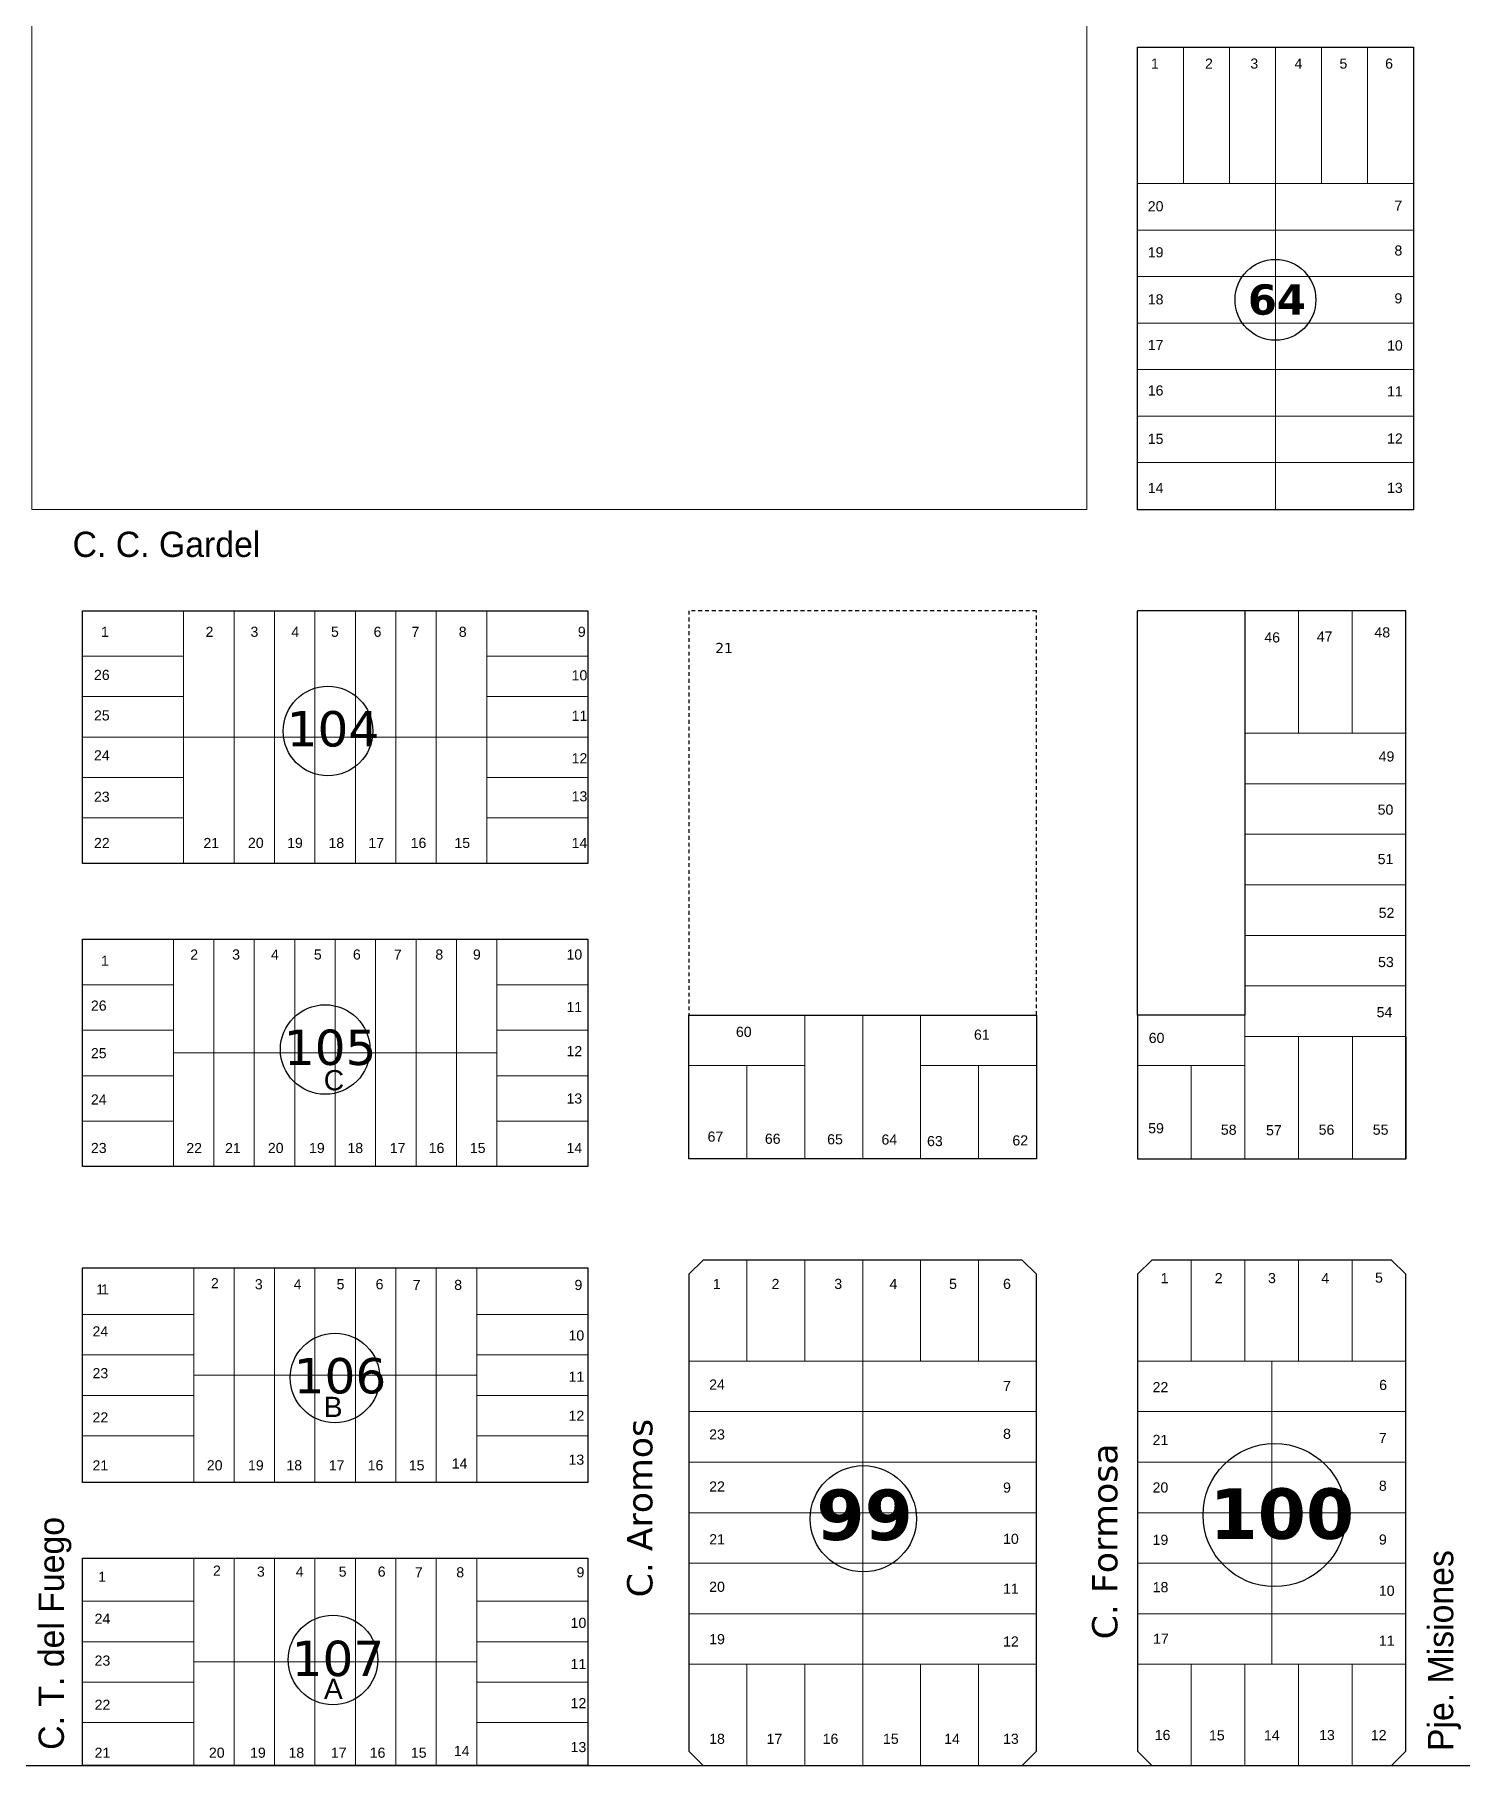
# Model space of a CAD drawing. Header units: millimetres. Extents: x 0 to 6558, y 60 to 10727.
# Drawn here: x 490.5 to 772.8, y 6415.1 to 6757.6 of the extents above; entities that cross this region are included whole.
import ezdxf

# ---------------------------------------------------------------- set-up
doc = ezdxf.new("R2010")
doc.units = ezdxf.units.MM
doc.linetypes.add('JIS_02_0.7', pattern=[1.35, 0.75, -0.6])
for name, color, linetype in [('0 NOMBRE DE CALLES', 255, 'Continuous'), ('0 N° DE MANZANA', 255, 'Continuous'), ('0 SIG - CHACRAS', 253, 'Continuous'), ('0 SIG - MANZANAS', 253, 'Continuous')]:
    doc.layers.add(name, color=color, linetype=linetype)
doc.layers.add('0 N° DE PARCELA', color=255, linetype='Continuous', lineweight=25)
doc.layers.add('0 SIG - PARCELAS', color=252, linetype='Continuous', lineweight=18)
doc.styles.get("Standard").update_dxf_attribs({"font": 'arial.ttf'})
doc.styles.add('STYLE1', font='arial.ttf')

msp = doc.modelspace()

# ---------------------------------------------------------------- linework, layer by layer
at = {"layer": '0 N° DE MANZANA'}
for centre, radius in [((736.029, 6705.105), 8), ((548.552, 6619.77), 8.859), ((547.995, 6556.752), 8.859), ((549.944, 6491.764), 8.859), ((735.866, 6464.639), 14.163), ((654.481, 6463.908), 10.51), ((549.535, 6435.964), 8.859)]:
    msp.add_circle(centre, radius, dxfattribs=at)
at = {"layer": '0 SIG - CHACRAS'}
msp.add_lwpolyline([(199.979, 6415.105), (1179.979, 6415.105), (1179.979, 7395.105), (199.979, 7395.105)], close=True, dxfattribs=at)
at = {"layer": '0 SIG - MANZANAS', "linetype": 'JIS_02_0.7'}
for p, q in [((688.729, 6643.575), (619.979, 6643.575)), ((619.979, 6643.575), (619.979, 6563.575)), ((688.729, 6563.575), (688.729, 6643.575))]:
    msp.add_line(p, q, dxfattribs=at)
at = {"layer": '0 SIG - MANZANAS'}
for p in [(708.729, 6563.575), (729.979, 6643.575)]:
    msp.add_line(p, (708.729, 6643.575), dxfattribs=at)
for points in [[(708.729, 6755.105), (763.349, 6755.105), (763.349, 6663.575), (708.729, 6663.575)], [(499.979, 6643.575), (599.979, 6643.575), (599.979, 6593.575), (499.979, 6593.575)], [(499.979, 6578.575), (599.979, 6578.575), (599.979, 6533.575), (499.979, 6533.575)], [(619.979, 6563.575), (688.729, 6563.575), (688.729, 6535.105), (619.979, 6535.105)], [(499.979, 6513.575), (599.979, 6513.575), (599.979, 6471.075), (499.979, 6471.075)], [(499.979, 6513.575), (599.979, 6513.575), (599.979, 6471.075), (499.979, 6471.075)], [(499.979, 6456.075), (599.979, 6456.075), (599.979, 6415.105), (499.979, 6415.105)], [(499.979, 6456.075), (599.979, 6456.075), (599.979, 6415.105), (499.979, 6415.105)]]:
    msp.add_lwpolyline(points, close=True, dxfattribs=at)
for points in [[(708.729, 6563.575), (708.729, 6535.105), (761.849, 6535.105), (761.849, 6643.575), (729.979, 6643.575), (729.979, 6563.575), (708.729, 6563.575)], [(688.739, 6512.275), (685.909, 6515.105), (622.809, 6515.105), (619.979, 6512.275), (619.979, 6417.935), (622.809, 6415.105), (685.909, 6415.105), (688.739, 6417.935), (688.739, 6512.275)], [(758.999, 6515.105), (711.559, 6515.105), (708.729, 6512.275), (708.729, 6417.935), (711.559, 6415.105), (758.999, 6415.105), (761.849, 6417.935), (761.849, 6512.275), (758.999, 6515.105)]]:
    msp.add_lwpolyline(points, dxfattribs=at)
at = {"layer": '0 SIG - PARCELAS'}
for points in [[(489.979, 6770.942), (489.979, 6663.582), (698.729, 6663.582), (698.729, 6841.892)], [(708.729, 6728.105), (717.829, 6728.105), (717.829, 6755.105), (708.729, 6755.105)], [(717.829, 6728.105), (726.929, 6728.105), (726.929, 6755.105), (717.829, 6755.105)], [(726.929, 6728.105), (736.029, 6728.105), (736.029, 6755.105), (726.929, 6755.105)], [(736.029, 6728.105), (745.129, 6728.105), (745.129, 6755.105), (736.029, 6755.105)], [(745.129, 6728.105), (754.229, 6728.105), (754.229, 6755.105), (745.129, 6755.105)], [(754.229, 6728.105), (763.349, 6728.105), (763.349, 6755.105), (754.229, 6755.105)], [(708.729, 6718.905), (736.029, 6718.905), (736.029, 6728.105), (708.729, 6728.105)], [(736.029, 6718.905), (763.349, 6718.905), (763.349, 6728.105), (736.029, 6728.105)], [(708.729, 6709.705), (736.029, 6709.705), (736.029, 6718.905), (708.729, 6718.905)], [(736.029, 6709.705), (763.349, 6709.705), (763.349, 6718.905), (736.029, 6718.905)], [(708.729, 6700.505), (736.029, 6700.505), (736.029, 6709.705), (708.729, 6709.705)], [(736.029, 6700.505), (763.349, 6700.505), (763.349, 6709.705), (736.029, 6709.705)], [(708.729, 6691.305), (736.029, 6691.305), (736.029, 6700.505), (708.729, 6700.505)], [(736.029, 6691.305), (763.349, 6691.305), (763.349, 6700.505), (736.029, 6700.505)], [(708.729, 6682.105), (736.029, 6682.105), (736.029, 6691.305), (708.729, 6691.305)], [(736.029, 6682.105), (763.349, 6682.105), (763.349, 6691.305), (736.029, 6691.305)], [(708.729, 6672.905), (736.029, 6672.905), (736.029, 6682.105), (708.729, 6682.105)], [(736.029, 6672.905), (763.349, 6672.905), (763.349, 6682.105), (736.029, 6682.105)], [(708.729, 6663.575), (736.029, 6663.575), (736.029, 6672.905), (708.729, 6672.905)], [(736.029, 6663.575), (763.349, 6663.575), (763.349, 6672.905), (736.029, 6672.905)], [(519.979, 6634.575), (499.979, 6634.575), (499.979, 6643.575), (519.979, 6643.575)], [(519.979, 6643.575), (529.979, 6643.575), (529.979, 6618.575), (519.979, 6618.575)], [(529.979, 6643.575), (537.979, 6643.575), (537.979, 6618.575), (529.979, 6618.575)], [(537.979, 6643.575), (545.979, 6643.575), (545.979, 6618.575), (537.979, 6618.575)], [(545.979, 6643.575), (553.979, 6643.575), (553.979, 6618.575), (545.979, 6618.575)], [(553.979, 6643.575), (561.979, 6643.575), (561.979, 6618.575), (553.979, 6618.575)], [(561.979, 6643.575), (569.979, 6643.575), (569.979, 6618.575), (561.979, 6618.575)], [(569.979, 6643.575), (579.979, 6643.575), (579.979, 6618.575), (569.979, 6618.575)], [(579.979, 6643.575), (599.979, 6643.575), (599.979, 6634.575), (579.979, 6634.575)], [(729.989, 6619.335), (740.609, 6619.335), (740.609, 6643.575), (729.989, 6643.575)], [(740.609, 6619.335), (751.229, 6619.335), (751.229, 6643.575), (740.609, 6643.575)], [(751.229, 6619.335), (761.849, 6619.335), (761.849, 6643.575), (751.229, 6643.575)], [(519.979, 6626.575), (499.979, 6626.575), (499.979, 6634.575), (519.979, 6634.575)], [(599.979, 6634.575), (579.979, 6634.575), (579.979, 6626.575), (599.979, 6626.575)], [(519.979, 6618.575), (499.979, 6618.575), (499.979, 6626.575), (519.979, 6626.575)], [(579.979, 6626.575), (599.979, 6626.575), (599.979, 6618.575), (579.979, 6618.575)], [(519.979, 6618.575), (499.979, 6618.575), (499.979, 6610.575), (519.979, 6610.575)], [(529.979, 6618.575), (519.979, 6618.575), (519.979, 6593.575), (529.979, 6593.575)], [(537.979, 6618.575), (529.979, 6618.575), (529.979, 6593.575), (537.979, 6593.575)], [(545.979, 6618.575), (537.979, 6618.575), (537.979, 6593.575), (545.979, 6593.575)], [(553.979, 6618.575), (545.979, 6618.575), (545.979, 6593.575), (553.979, 6593.575)], [(561.979, 6618.575), (553.979, 6618.575), (553.979, 6593.575), (561.979, 6593.575)], [(569.979, 6618.575), (561.979, 6618.575), (561.979, 6593.575), (569.979, 6593.575)], [(579.979, 6593.575), (569.979, 6593.575), (569.979, 6618.575), (579.979, 6618.575)], [(599.979, 6618.575), (579.979, 6618.575), (579.979, 6610.575), (599.979, 6610.575)], [(729.989, 6609.335), (761.859, 6609.335), (761.859, 6619.335), (729.989, 6619.335)], [(519.979, 6610.575), (499.979, 6610.575), (499.979, 6602.575), (519.979, 6602.575)], [(579.979, 6610.575), (599.979, 6610.575), (599.979, 6602.575), (579.979, 6602.575)], [(729.989, 6599.335), (761.859, 6599.335), (761.859, 6609.335), (729.989, 6609.335)], [(519.979, 6593.575), (499.979, 6593.575), (499.979, 6602.575), (519.979, 6602.575)], [(599.979, 6602.575), (579.979, 6602.575), (579.979, 6593.575), (599.979, 6593.575)], [(729.989, 6589.335), (761.859, 6589.335), (761.859, 6599.335), (729.989, 6599.335)], [(729.989, 6579.335), (761.859, 6579.335), (761.859, 6589.335), (729.989, 6589.335)], [(729.989, 6569.335), (761.859, 6569.335), (761.859, 6579.335), (729.989, 6579.335)], [(517.979, 6578.575), (499.979, 6578.575), (499.979, 6569.575), (517.979, 6569.575)], [(525.979, 6578.575), (517.979, 6578.575), (517.979, 6556.075), (525.979, 6556.075)], [(533.979, 6556.075), (525.979, 6556.075), (525.979, 6578.575), (533.979, 6578.575)], [(533.979, 6578.575), (541.979, 6578.575), (541.979, 6556.075), (533.979, 6556.075)], [(549.979, 6556.075), (541.979, 6556.075), (541.979, 6578.575), (549.979, 6578.575)], [(549.979, 6578.575), (557.979, 6578.575), (557.979, 6556.075), (549.979, 6556.075)], [(557.979, 6556.075), (565.979, 6556.075), (565.979, 6578.575), (557.979, 6578.575)], [(573.979, 6556.075), (565.979, 6556.075), (565.979, 6578.575), (573.979, 6578.575)], [(573.979, 6578.575), (581.979, 6578.575), (581.979, 6556.075), (573.979, 6556.075)], [(581.979, 6578.575), (599.979, 6578.575), (599.979, 6569.575), (581.979, 6569.575)], [(499.979, 6569.575), (517.979, 6569.575), (517.979, 6560.575), (499.979, 6560.575)], [(599.979, 6569.575), (581.979, 6569.575), (581.979, 6560.575), (599.979, 6560.575)], [(729.989, 6559.335), (761.859, 6559.335), (761.859, 6569.335), (729.989, 6569.335)], [(619.979, 6553.575), (642.899, 6553.575), (642.899, 6563.575), (619.979, 6563.575)], [(642.899, 6535.105), (654.359, 6535.105), (654.359, 6563.575), (642.899, 6563.575)], [(665.819, 6535.105), (654.359, 6535.105), (654.359, 6563.575), (665.819, 6563.575)], [(688.739, 6553.575), (665.819, 6553.575), (665.819, 6563.575), (688.739, 6563.575)], [(729.979, 6553.575), (708.729, 6553.575), (708.729, 6563.575), (729.979, 6563.575)], [(517.979, 6560.575), (499.979, 6560.575), (499.979, 6551.575), (517.979, 6551.575)], [(581.979, 6560.575), (599.979, 6560.575), (599.979, 6551.575), (581.979, 6551.575)], [(729.989, 6535.105), (740.619, 6535.105), (740.619, 6559.335), (729.989, 6559.335)], [(740.619, 6535.105), (751.249, 6535.105), (751.249, 6559.335), (740.619, 6559.335)], [(751.249, 6535.105), (761.879, 6535.105), (761.879, 6559.335), (751.249, 6559.335)], [(517.979, 6556.075), (525.979, 6556.075), (525.979, 6533.575), (517.979, 6533.575)], [(525.979, 6533.575), (533.979, 6533.575), (533.979, 6556.075), (525.979, 6556.075)], [(541.979, 6556.075), (533.979, 6556.075), (533.979, 6533.575), (541.979, 6533.575)], [(541.979, 6533.575), (549.979, 6533.575), (549.979, 6556.075), (541.979, 6556.075)], [(557.979, 6556.075), (549.979, 6556.075), (549.979, 6533.575), (557.979, 6533.575)], [(565.979, 6556.075), (557.979, 6556.075), (557.979, 6533.575), (565.979, 6533.575)], [(565.979, 6533.575), (573.979, 6533.575), (573.979, 6556.075), (565.979, 6556.075)], [(581.979, 6556.075), (573.979, 6556.075), (573.979, 6533.575), (581.979, 6533.575)], [(517.979, 6551.575), (499.979, 6551.575), (499.979, 6542.575), (517.979, 6542.575)], [(599.979, 6542.575), (581.979, 6542.575), (581.979, 6551.575), (599.979, 6551.575)], [(619.979, 6535.105), (631.439, 6535.105), (631.439, 6553.575), (619.979, 6553.575)], [(642.899, 6553.575), (631.439, 6553.575), (631.439, 6535.105), (642.899, 6535.105)], [(665.819, 6553.575), (677.279, 6553.575), (677.279, 6535.105), (665.819, 6535.105)], [(688.739, 6535.105), (677.279, 6535.105), (677.279, 6553.575), (688.739, 6553.575)], [(708.729, 6535.105), (719.359, 6535.105), (719.359, 6553.575), (708.729, 6553.575)], [(719.359, 6535.105), (729.989, 6535.105), (729.989, 6553.575), (719.359, 6553.575)], [(499.979, 6542.575), (517.979, 6542.575), (517.979, 6533.575), (499.979, 6533.575)], [(599.979, 6533.575), (581.979, 6533.575), (581.979, 6542.575), (599.979, 6542.575)], [(631.439, 6515.105), (642.899, 6515.105), (642.899, 6495.105), (631.439, 6495.105)], [(642.899, 6515.105), (654.359, 6515.105), (654.359, 6495.105), (642.899, 6495.105)], [(654.359, 6515.105), (665.819, 6515.105), (665.819, 6495.105), (654.359, 6495.105)], [(665.819, 6515.105), (677.279, 6515.105), (677.279, 6495.105), (665.819, 6495.105)], [(719.349, 6515.105), (729.969, 6515.105), (729.969, 6495.105), (719.349, 6495.105)], [(729.969, 6515.105), (740.589, 6515.105), (740.589, 6495.105), (729.969, 6495.105)], [(740.589, 6515.105), (751.209, 6515.105), (751.209, 6495.105), (740.589, 6495.105)], [(521.979, 6504.325), (499.979, 6504.325), (499.979, 6513.575), (521.979, 6513.575)], [(529.979, 6513.575), (521.979, 6513.575), (521.979, 6492.325), (529.979, 6492.325)], [(537.979, 6492.325), (529.979, 6492.325), (529.979, 6513.575), (537.979, 6513.575)], [(545.979, 6513.575), (537.979, 6513.575), (537.979, 6492.325), (545.979, 6492.325)], [(553.979, 6492.325), (545.979, 6492.325), (545.979, 6513.575), (553.979, 6513.575)], [(561.979, 6513.575), (553.979, 6513.575), (553.979, 6492.325), (561.979, 6492.325)], [(569.979, 6492.325), (561.979, 6492.325), (561.979, 6513.575), (569.979, 6513.575)], [(577.979, 6513.575), (569.979, 6513.575), (569.979, 6492.325), (577.979, 6492.325)], [(577.979, 6504.325), (599.979, 6504.325), (599.979, 6513.575), (577.979, 6513.575)], [(499.979, 6504.325), (521.979, 6504.325), (521.979, 6496.325), (499.979, 6496.325)], [(599.979, 6496.325), (577.979, 6496.325), (577.979, 6504.325), (599.979, 6504.325)], [(521.979, 6496.325), (499.979, 6496.325), (499.979, 6488.325), (521.979, 6488.325)], [(577.979, 6488.325), (599.979, 6488.325), (599.979, 6496.325), (577.979, 6496.325)], [(619.979, 6495.105), (654.359, 6495.105), (654.359, 6485.105), (619.979, 6485.105)], [(654.359, 6495.105), (688.739, 6495.105), (688.739, 6485.105), (654.359, 6485.105)], [(708.729, 6495.105), (735.289, 6495.105), (735.289, 6485.105), (708.729, 6485.105)], [(735.289, 6495.105), (761.849, 6495.105), (761.849, 6485.105), (735.289, 6485.105)], [(521.979, 6471.075), (529.979, 6471.075), (529.979, 6492.325), (521.979, 6492.325)], [(529.979, 6492.325), (537.979, 6492.325), (537.979, 6471.075), (529.979, 6471.075)], [(545.979, 6471.075), (537.979, 6471.075), (537.979, 6492.325), (545.979, 6492.325)], [(545.979, 6492.325), (553.979, 6492.325), (553.979, 6471.075), (545.979, 6471.075)], [(553.979, 6492.325), (561.979, 6492.325), (561.979, 6471.075), (553.979, 6471.075)], [(561.979, 6471.075), (569.979, 6471.075), (569.979, 6492.325), (561.979, 6492.325)], [(569.979, 6492.325), (577.979, 6492.325), (577.979, 6471.075), (569.979, 6471.075)], [(521.979, 6488.325), (499.979, 6488.325), (499.979, 6480.325), (521.979, 6480.325)], [(599.979, 6480.325), (577.979, 6480.325), (577.979, 6488.325), (599.979, 6488.325)], [(619.979, 6485.105), (654.359, 6485.105), (654.359, 6475.105), (619.979, 6475.105)], [(654.359, 6485.105), (688.739, 6485.105), (688.739, 6475.105), (654.359, 6475.105)], [(708.729, 6485.105), (735.289, 6485.105), (735.289, 6475.105), (708.729, 6475.105)], [(735.289, 6485.105), (761.849, 6485.105), (761.849, 6475.105), (735.289, 6475.105)], [(499.979, 6480.325), (521.979, 6480.325), (521.979, 6471.075), (499.979, 6471.075)], [(577.979, 6480.325), (599.979, 6480.325), (599.979, 6471.075), (577.979, 6471.075)], [(619.979, 6475.105), (654.359, 6475.105), (654.359, 6465.105), (619.979, 6465.105)], [(654.359, 6475.105), (688.739, 6475.105), (688.739, 6465.105), (654.359, 6465.105)], [(708.729, 6475.105), (735.289, 6475.105), (735.289, 6465.105), (708.729, 6465.105)], [(735.289, 6475.105), (761.849, 6475.105), (761.849, 6465.105), (735.289, 6465.105)], [(619.979, 6465.105), (654.359, 6465.105), (654.359, 6455.105), (619.979, 6455.105)], [(654.359, 6465.105), (688.739, 6465.105), (688.739, 6455.105), (654.359, 6455.105)], [(708.729, 6465.105), (735.289, 6465.105), (735.289, 6455.105), (708.729, 6455.105)], [(735.289, 6465.105), (761.849, 6465.105), (761.849, 6455.105), (735.289, 6455.105)], [(521.979, 6447.585), (499.979, 6447.585), (499.979, 6456.075), (521.979, 6456.075)], [(521.979, 6435.595), (529.979, 6435.595), (529.979, 6456.075), (521.979, 6456.075)], [(529.979, 6435.595), (537.979, 6435.595), (537.979, 6456.075), (529.979, 6456.075)], [(537.979, 6435.595), (545.979, 6435.595), (545.979, 6456.075), (537.979, 6456.075)], [(545.979, 6435.595), (553.979, 6435.595), (553.979, 6456.075), (545.979, 6456.075)], [(553.979, 6435.595), (561.979, 6435.595), (561.979, 6456.075), (553.979, 6456.075)], [(561.979, 6435.595), (569.979, 6435.595), (569.979, 6456.075), (561.979, 6456.075)], [(569.979, 6435.595), (577.979, 6435.595), (577.979, 6456.075), (569.979, 6456.075)], [(599.979, 6447.585), (577.979, 6447.585), (577.979, 6456.075), (599.979, 6456.075)], [(619.979, 6455.105), (654.359, 6455.105), (654.359, 6445.105), (619.979, 6445.105)], [(654.359, 6455.105), (688.739, 6455.105), (688.739, 6445.105), (654.359, 6445.105)], [(708.729, 6455.105), (735.289, 6455.105), (735.289, 6445.105), (708.729, 6445.105)], [(735.289, 6455.105), (761.849, 6455.105), (761.849, 6445.105), (735.289, 6445.105)], [(499.979, 6439.585), (521.979, 6439.585), (521.979, 6447.585), (499.979, 6447.585)], [(577.979, 6439.585), (599.979, 6439.585), (599.979, 6447.585), (577.979, 6447.585)], [(619.979, 6445.105), (654.359, 6445.105), (654.359, 6435.105), (619.979, 6435.105)], [(654.359, 6445.105), (688.739, 6445.105), (688.739, 6435.105), (654.359, 6435.105)], [(708.729, 6445.105), (735.289, 6445.105), (735.289, 6435.105), (708.729, 6435.105)], [(735.289, 6445.105), (761.849, 6445.105), (761.849, 6435.105), (735.289, 6435.105)], [(499.979, 6431.585), (521.979, 6431.585), (521.979, 6439.585), (499.979, 6439.585)], [(577.979, 6431.585), (599.979, 6431.585), (599.979, 6439.585), (577.979, 6439.585)], [(521.979, 6415.105), (529.979, 6415.105), (529.979, 6435.595), (521.979, 6435.595)], [(529.979, 6415.105), (537.979, 6415.105), (537.979, 6435.595), (529.979, 6435.595)], [(537.979, 6415.105), (545.979, 6415.105), (545.979, 6435.595), (537.979, 6435.595)], [(545.979, 6415.105), (553.979, 6415.105), (553.979, 6435.595), (545.979, 6435.595)], [(553.979, 6415.105), (561.979, 6415.105), (561.979, 6435.595), (553.979, 6435.595)], [(561.979, 6415.105), (569.979, 6415.105), (569.979, 6435.595), (561.979, 6435.595)], [(569.979, 6415.105), (577.979, 6415.105), (577.979, 6435.595), (569.979, 6435.595)], [(631.439, 6435.105), (642.899, 6435.105), (642.899, 6415.105), (631.439, 6415.105)], [(642.899, 6435.105), (654.359, 6435.105), (654.359, 6415.105), (642.899, 6415.105)], [(654.359, 6435.105), (665.819, 6435.105), (665.819, 6415.105), (654.359, 6415.105)], [(665.819, 6435.105), (677.279, 6435.105), (677.279, 6415.105), (665.819, 6415.105)], [(719.349, 6435.105), (729.969, 6435.105), (729.969, 6415.105), (719.349, 6415.105)], [(729.969, 6435.105), (740.589, 6435.105), (740.589, 6415.105), (729.969, 6415.105)], [(740.589, 6435.105), (751.209, 6435.105), (751.209, 6415.105), (740.589, 6415.105)], [(499.979, 6423.585), (521.979, 6423.585), (521.979, 6431.585), (499.979, 6431.585)], [(577.979, 6423.585), (599.979, 6423.585), (599.979, 6431.585), (577.979, 6431.585)], [(499.979, 6415.105), (521.979, 6415.105), (521.979, 6423.585), (499.979, 6423.585)], [(577.979, 6415.105), (599.979, 6415.105), (599.979, 6423.585), (577.979, 6423.585)]]:
    msp.add_lwpolyline(points, close=True, dxfattribs=at)
for points in [[(622.809, 6515.105), (619.979, 6512.275), (619.979, 6495.105), (631.439, 6495.105), (631.439, 6515.105), (622.809, 6515.105)], [(688.739, 6512.275), (685.909, 6515.105), (677.279, 6515.105), (677.279, 6495.105), (688.739, 6495.105), (688.739, 6512.275)], [(719.349, 6515.105), (711.559, 6515.105), (708.729, 6512.275), (708.729, 6495.105), (719.349, 6495.105), (719.349, 6515.105)], [(751.209, 6515.105), (758.999, 6515.105), (761.849, 6512.275), (761.849, 6495.105), (751.209, 6495.105), (751.209, 6515.105)], [(631.439, 6435.105), (619.979, 6435.105), (619.979, 6417.935), (622.809, 6415.105), (631.439, 6415.105), (631.439, 6435.105)], [(688.739, 6435.105), (677.279, 6435.105), (677.279, 6415.105), (685.909, 6415.105), (688.739, 6417.935), (688.739, 6435.105), (677.279, 6435.105)], [(719.349, 6435.105), (708.729, 6435.105), (708.729, 6417.935), (711.559, 6415.105), (719.349, 6415.105), (719.349, 6435.105)], [(761.829, 6435.105), (751.209, 6435.105), (751.209, 6415.105), (758.999, 6415.105), (761.849, 6417.935), (761.849, 6435.105)]]:
    msp.add_lwpolyline(points, dxfattribs=at)

# ---------------------------------------------------------------- texts
at = {"layer": '0 NOMBRE DE CALLES', "color": 4, "linetype": 'Continuous', "insert": (498.021, 6656.685), "char_height": 5, "width": 783.33333, "attachment_point": 4}
msp.add_mtext('\\pt10;{\\fBankGothic Lt BT|b0|i0|c0|p34;\\C256;C. C. Gardel}', dxfattribs=at)
at = {"layer": '0 NOMBRE DE CALLES', "char_height": 5, "width": 783.33333, "attachment_point": 4, "rotation": 90}
for s, insert in [('\\pt10;{\\fVerdana|b0|i0|c0|p34;C. Aromos}', (610.293, 6448.352)), ('\\pt10;{\\fVerdana|b0|i0|c0|p34;C. Formosa}', (702.301, 6440.044)), ('\\pt10;{\\fBankGothic Lt BT|b0|i0|c0|p34;C. T. del Fuego}', (494.553, 6418.18)), ('\\pt10;{\\fBankGothic Lt BT|b0|i0|c0|p34;Pje. Misiones}', (769.468, 6417.937))]:
    msp.add_mtext(s, dxfattribs=dict(at, insert=insert))
at = {"layer": '0 N° DE MANZANA', "width": 338.88889, "attachment_point": 4}
for s, insert, char_height in [('{\\fVerdana|b1|i0|c0|p34;64}', (730.59, 6705.105), 6), ('{\\fVerdana|b0|i0|c0|p34;104}', (540.374, 6620.153), 7), ('{\\fVerdana|b0|i0|c0|p34;105}', (539.817, 6557.135), 7), ('{\\fVerdana|b0|i0|c0|p34;106}', (541.766, 6492.147), 7), ('{\\fVerdana|b1|i0|c0|p34;99}', (645.202, 6464.609), 10), ('{\\fVerdana|b1|i0|c0|p34;100}', (722.976, 6464.83), 10), ('{\\fVerdana|b0|i0|c0|p34;107}', (541.361, 6436.213), 7)]:
    msp.add_mtext(s, dxfattribs=dict(at, insert=insert, char_height=char_height))
at = {"layer": '0 N° DE MANZANA', "char_height": 4, "attachment_point": 4, "style": 'STYLE1'}
for s, insert in [('C', (547.709, 6550.657)), ('B', (547.709, 6486.039)), ('A', (547.752, 6430.242))]:
    msp.add_mtext(s, dxfattribs=dict(at, insert=insert))
at = {"layer": '0 N° DE PARCELA', "char_height": 2, "attachment_point": 4, "style": 'STYLE1'}
for s, insert in [('1', (711.4, 6751.835)), ('2', (722.095, 6751.835)), ('3', (731.066, 6751.835)), ('4', (739.806, 6751.835)), ('5', (748.697, 6751.835)), ('6', (757.742, 6751.835)), ('20', (710.766, 6723.596)), ('7', (759.576, 6723.746)), ('8', (759.576, 6714.84)), ('19', (710.766, 6714.486)), ('18', (710.766, 6705.18)), ('9', (759.576, 6705.378)), ('17', (710.766, 6696.173)), ('10', (758.111, 6696.052)), ('16', (710.766, 6687.151)), ('11', (758.111, 6686.984)), ('15', (710.766, 6677.583)), ('12', (758.111, 6677.653)), ('14', (710.766, 6667.88)), ('13', (758.111, 6667.88)), ('1', (503.643, 6639.4)), ('1', (503.643, 6639.4)), ('2', (524.328, 6639.4)), ('2', (524.328, 6639.4)), ('3', (533.227, 6639.4)), ('3', (533.227, 6639.4)), ('4', (541.306, 6639.4)), ('4', (541.306, 6639.4)), ('5', (549.15, 6639.4)), ('5', (549.15, 6639.4)), ('6', (557.58, 6639.4)), ('6', (557.58, 6639.4)), ('7', (565.074, 6639.4)), ('7', (565.074, 6639.4)), ('8', (574.44, 6639.4)), ('8', (574.44, 6639.4)), ('9', (597.992, 6639.4)), ('{\\fVerdana|b0|i0|c0|p34;\\C7;21}', (625.18, 6636.215)), ('46', (733.827, 6638.288)), ('47', (744.219, 6638.48)), ('48', (755.616, 6639.288)), ('{\\fArial|b0|i0|c238|p34;2}6', (502.25, 6630.864)), ('10', (596.768, 6630.792)), ('10', (596.768, 6630.792)), ('{\\fArial|b0|i0|c238|p34;2}5', (502.25, 6622.849)), ('{\\fArial|b0|i0|c238|p34;2}5', (502.25, 6622.849)), ('11', (596.768, 6622.791)), ('11', (596.768, 6622.791)), ('{\\fArial|b0|i0|c238|p34;2}4', (502.25, 6614.969)), ('{\\fArial|b0|i0|c238|p34;2}4', (502.25, 6614.969)), ('12', (596.768, 6614.386)), ('12', (596.768, 6614.386)), ('49', (756.451, 6614.732)), ('{\\fArial|b0|i0|c238|p34;2}3', (502.25, 6606.762)), ('{\\fArial|b0|i0|c238|p34;2}3', (502.25, 6606.762)), ('13', (596.768, 6606.839)), ('13', (596.768, 6606.839)), ('50', (756.254, 6604.202)), ('{\\fArial|b0|i0|c238|p34;2}2', (502.25, 6597.623)), ('{\\fArial|b0|i0|c238|p34;2}2', (502.25, 6597.623)), ('21', (523.904, 6597.623)), ('21', (523.904, 6597.623)), ('20', (532.725, 6597.623)), ('20', (532.725, 6597.623)), ('{\\fArial|b0|i0|c238|p34;1}9', (540.467, 6597.623)), ('{\\fArial|b0|i0|c238|p34;1}9', (540.467, 6597.623)), ('{\\fArial|b0|i0|c238|p34;1}8', (548.652, 6597.623)), ('{\\fArial|b0|i0|c238|p34;1}8', (548.652, 6597.623)), ('{\\fArial|b0|i0|c238|p34;1}7', (556.54, 6597.623)), ('{\\fArial|b0|i0|c238|p34;1}7', (556.54, 6597.623)), ('{\\fArial|b0|i0|c238|p34;1}6', (564.918, 6597.623)), ('{\\fArial|b0|i0|c238|p34;1}6', (564.918, 6597.623)), ('{\\fArial|b0|i0|c238|p34;1}5', (573.57, 6597.623)), ('{\\fArial|b0|i0|c238|p34;1}5', (573.57, 6597.623)), ('14', (596.768, 6597.623)), ('14', (596.768, 6597.623)), ('51', (756.26, 6594.418)), ('52', (756.457, 6583.789)), ('2', (521.297, 6575.539)), ('2', (521.297, 6575.539)), ('3', (529.591, 6575.539)), ('3', (529.591, 6575.539)), ('4', (537.267, 6575.539)), ('4', (537.267, 6575.539)), ('5', (545.766, 6575.539)), ('5', (545.766, 6575.539)), ('6', (553.491, 6575.539)), ('6', (553.491, 6575.539)), ('7', (561.589, 6575.539)), ('7', (561.589, 6575.539)), ('8', (569.798, 6575.539)), ('8', (569.798, 6575.539)), ('9', (577.238, 6575.539)), ('9', (577.238, 6575.539)), ('10', (595.747, 6575.539)), ('10', (595.747, 6575.539)), ('1', (503.643, 6574.317)), ('1', (503.643, 6574.317)), ('53', (756.338, 6574.054)), ('{\\fArial|b0|i0|c238|p34;2}6', (501.643, 6565.43)), ('{\\fArial|b0|i0|c238|p34;2}6', (501.643, 6565.43)), ('{\\fArial|b0|i0|c238|p34;1}1', (595.747, 6565.159)), ('{\\fArial|b0|i0|c238|p34;1}1', (595.747, 6565.159)), ('54', (756.048, 6564.127)), ('60', (629.28, 6560.235)), ('61', (676.379, 6559.685)), ('60', (710.953, 6559.034)), ('{\\fArial|b0|i0|c238|p34;2}5', (501.643, 6556.022)), ('{\\fArial|b0|i0|c238|p34;2}5', (501.643, 6556.022)), ('{\\fArial|b0|i0|c238|p34;1}2', (595.747, 6556.43)), ('{\\fArial|b0|i0|c238|p34;1}2', (595.747, 6556.43)), ('{\\fArial|b0|i0|c238|p34;1}3', (595.747, 6547.045)), ('{\\fArial|b0|i0|c238|p34;1}3', (595.747, 6547.045)), ('{\\fArial|b0|i0|c238|p34;2}4', (501.643, 6546.87)), ('{\\fArial|b0|i0|c238|p34;2}4', (501.643, 6546.87)), ('59', (710.85, 6541.17)), ('58', (725.234, 6540.873)), ('57', (734.162, 6540.774)), ('56', (744.578, 6540.873)), ('55', (755.291, 6540.873)), ('23', (501.643, 6537.258)), ('23', (501.643, 6537.258)), ('22', (520.524, 6537.258)), ('22', (520.524, 6537.258)), ('21', (528.185, 6537.258)), ('21', (528.185, 6537.258)), ('20', (536.659, 6537.258)), ('20', (536.659, 6537.258)), ('{\\fArial|b0|i0|c238|p34;1}9', (544.803, 6537.258)), ('{\\fArial|b0|i0|c238|p34;1}9', (544.803, 6537.258)), ('{\\fArial|b0|i0|c238|p34;1}8', (552.404, 6537.258)), ('{\\fArial|b0|i0|c238|p34;1}8', (552.404, 6537.258)), ('{\\fArial|b0|i0|c238|p34;1}7', (560.788, 6537.258)), ('{\\fArial|b0|i0|c238|p34;1}7', (560.788, 6537.258)), ('{\\fArial|b0|i0|c238|p34;1}6', (568.481, 6537.258)), ('{\\fArial|b0|i0|c238|p34;1}6', (568.481, 6537.258)), ('{\\fArial|b0|i0|c238|p34;1}5', (576.624, 6537.258)), ('{\\fArial|b0|i0|c238|p34;1}5', (576.624, 6537.258)), ('{\\fArial|b0|i0|c238|p34;1}4', (595.747, 6537.258)), ('{\\fArial|b0|i0|c238|p34;1}4', (595.747, 6537.258)), ('67', (623.667, 6539.512)), ('66', (635.003, 6539.081)), ('65', (647.327, 6538.976)), ('64', (658.073, 6538.932)), ('63', (667.092, 6538.625)), ('62', (683.982, 6538.762)), ('2', (525.391, 6510.515)), ('2', (525.391, 6510.515)), ('3', (534.085, 6510.3)), ('3', (534.085, 6510.3)), ('4', (541.761, 6510.3)), ('4', (541.761, 6510.3)), ('5', (550.26, 6510.3)), ('5', (550.26, 6510.3)), ('6', (557.985, 6510.3)), ('6', (557.985, 6510.3)), ('7', (565.321, 6510.165)), ('7', (565.321, 6510.165)), ('8', (573.53, 6510.165)), ('8', (573.53, 6510.165)), ('9', (597.329, 6510.165)), ('9', (597.329, 6510.165)), ('1', (624.725, 6510.366)), ('2', (636.331, 6510.366)), ('3', (648.736, 6510.366)), ('4', (659.657, 6510.366)), ('5', (671.449, 6510.366)), ('6', (682.134, 6510.366)), ('1', (713.324, 6511.522)), ('2', (724.019, 6511.522)), ('3', (734.563, 6511.522)), ('4', (745.127, 6511.522)), ('5', (755.738, 6511.609)), ('1', (502.685, 6509.293)), ('1', (503.643, 6509.293)), ('{\\fArial|b0|i0|c238|p34;2}4', (501.962, 6500.989)), ('10', (596.151, 6500.165)), ('10', (596.151, 6500.165)), ('{\\fArial|b0|i0|c238|p34;2}3', (501.962, 6492.696)), ('11', (596.151, 6492.025)), ('11', (596.151, 6492.025)), ('{\\fArial|b0|i0|c238|p34;2}4', (623.985, 6490.461)), ('7', (682.134, 6490.181)), ('{\\fArial|b0|i0|c238|p34;2}2', (711.72, 6489.947)), ('6', (756.553, 6490.366)), ('{\\fArial|b0|i0|c238|p34;2}2', (501.962, 6483.965)), ('12', (596.151, 6484.29)), ('12', (596.151, 6484.29)), ('{\\fArial|b0|i0|c238|p34;2}3', (623.985, 6480.575)), ('8', (682.134, 6480.707)), ('21', (711.72, 6479.506)), ('7', (756.5, 6479.899)), ('13', (596.151, 6475.582)), ('13', (596.151, 6475.582)), ('{\\fArial|b0|i0|c238|p34;2}1', (501.962, 6474.471)), ('20', (524.582, 6474.471)), ('20', (524.582, 6474.471)), ('{\\fArial|b0|i0|c238|p34;1}9', (532.726, 6474.471)), ('{\\fArial|b0|i0|c238|p34;1}9', (532.726, 6474.471)), ('{\\fArial|b0|i0|c238|p34;1}8', (540.327, 6474.471)), ('{\\fArial|b0|i0|c238|p34;1}8', (540.327, 6474.471)), ('{\\fArial|b0|i0|c238|p34;1}7', (548.711, 6474.471)), ('{\\fArial|b0|i0|c238|p34;1}7', (548.711, 6474.471)), ('{\\fArial|b0|i0|c238|p34;1}6', (556.403, 6474.471)), ('{\\fArial|b0|i0|c238|p34;1}6', (556.403, 6474.471)), ('{\\fArial|b0|i0|c238|p34;1}5', (564.547, 6474.471)), ('{\\fArial|b0|i0|c238|p34;1}5', (564.547, 6474.471)), ('{\\fArial|b0|i0|c238|p34;1}4', (573.043, 6474.84)), ('{\\fArial|b0|i0|c238|p34;1}4', (573.043, 6474.84)), ('{\\fArial|b0|i0|c238|p34;2}2', (623.985, 6470.292)), ('9', (682.134, 6470.062)), ('20', (711.72, 6470.085)), ('8', (756.5, 6470.425)), ('21', (623.985, 6459.851)), ('10', (682.134, 6459.926)), ('{\\fArial|b0|i0|c238|p34;1}9', (711.72, 6459.728)), ('9', (756.5, 6459.781)), ('1', (503.098, 6452.425)), ('2', (525.804, 6453.647)), ('3', (534.497, 6453.432)), ('4', (542.173, 6453.432)), ('5', (550.672, 6453.432)), ('6', (558.398, 6453.432)), ('7', (565.734, 6453.297)), ('8', (573.943, 6453.297)), ('9', (597.741, 6453.297)), ('20', (623.985, 6450.43)), ('11', (682.134, 6450.083)), ('{\\fArial|b0|i0|c238|p34;1}8', (711.743, 6450.365)), ('10', (756.5, 6449.644)), ('{\\fArial|b0|i0|c238|p34;2}4', (502.375, 6444.122)), ('10', (596.564, 6443.297)), ('{\\fArial|b0|i0|c238|p34;1}9', (623.985, 6440.073)), ('12', (682.134, 6439.615)), ('{\\fArial|b0|i0|c238|p34;1}7', (711.82, 6440.166)), ('11', (756.5, 6439.801)), ('{\\fArial|b0|i0|c238|p34;2}3', (502.375, 6435.828)), ('11', (596.564, 6435.158)), ('12', (596.564, 6427.422)), ('{\\fArial|b0|i0|c238|p34;2}2', (502.375, 6427.098)), ('{\\fArial|b0|i0|c238|p34;1}8', (623.985, 6420.354)), ('{\\fArial|b0|i0|c238|p34;1}7', (635.34, 6420.354)), ('{\\fArial|b0|i0|c238|p34;1}6', (646.44, 6420.354)), ('{\\fArial|b0|i0|c238|p34;1}5', (658.377, 6420.354)), ('{\\fArial|b0|i0|c238|p34;1}4', (670.488, 6420.354)), ('13', (682.134, 6420.354)), ('{\\fArial|b0|i0|c238|p34;1}6', (712.145, 6421.102)), ('{\\fArial|b0|i0|c238|p34;1}5', (722.882, 6421.032)), ('{\\fArial|b0|i0|c238|p34;1}4', (733.759, 6421.067)), ('{\\fArial|b0|i0|c238|p34;1}3', (744.67, 6421.093)), ('{\\fArial|b0|i0|c238|p34;1}2', (754.911, 6421.093)), ('{\\fArial|b0|i0|c238|p34;2}1', (502.375, 6417.603)), ('20', (524.994, 6417.603)), ('{\\fArial|b0|i0|c238|p34;1}9', (533.138, 6417.603)), ('{\\fArial|b0|i0|c238|p34;1}8', (540.739, 6417.603)), ('{\\fArial|b0|i0|c238|p34;1}7', (549.124, 6417.603)), ('{\\fArial|b0|i0|c238|p34;1}6', (556.816, 6417.603)), ('{\\fArial|b0|i0|c238|p34;1}5', (564.959, 6417.603)), ('{\\fArial|b0|i0|c238|p34;1}4', (573.456, 6417.972)), ('13', (596.564, 6418.715))]:
    msp.add_mtext(s, dxfattribs=dict(at, insert=insert))

doc.saveas('drawing.dxf')
